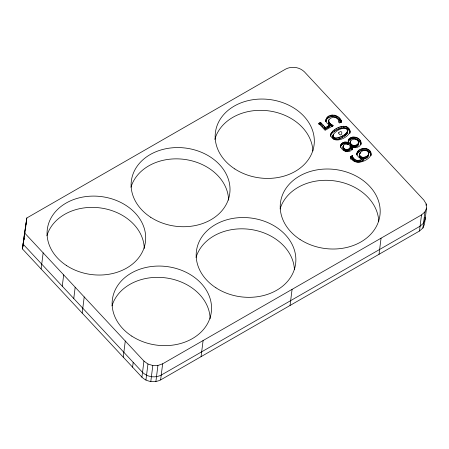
<?xml version="1.0" encoding="UTF-8"?>
<svg xmlns="http://www.w3.org/2000/svg" width="449" height="449" viewBox="0 0 449 449"><rect width="100%" height="100%" fill="white"/><g stroke="black" fill="none" stroke-linecap="round" stroke-linejoin="round"><path stroke-width="0.67" d="M342.957 148.322C341.728 143.225 350.231 142.322 350.366 147.278C351.079 152.093 342.997 152.497 342.963 147.822M325.822 121.769C325.778 112.216 339.82 113.771 341.638 121.73L339.388 123.02C337.687 111.352 321.057 120.287 332.17 126.758M350.063 144C348.806 138.365 358.487 137.31 358.504 142.917C359.065 149.259 347.93 147.951 350.282 141.805M358.302 144.527L358.375 141.738M357.011 153.036C356.523 156.454 360.255 159.227 363.471 158.62L363.269 160.237C359.402 163.919 351.011 161.488 352.342 155.59L350.304 156.763C353.374 165.529 365.581 162.437 370.128 156.454C375.022 146.829 356.203 145.465 356.798 155.073M22.45 248.926L26.828 217.973L285.676 69.079C291.743 65.952 299.483 67.036 304.383 71.806L423.845 200.074L426.202 203.969L426.55 208.061L424.513 224.174L422.924 227.985L419.473 231.027L160.619 379.921C154.551 383.048 146.812 381.964 141.912 377.194L22.45 248.926L23.617 241.506M22.815 246.608L24.852 230.489M23.797 240.125L24.055 238.049M24.482 234.681L24.229 236.668L24.431 235.394M24.65 233.351L24.903 231.364M25.071 230.034L25.655 225.387M25.2 230.242L25.369 228.917M25.537 227.587L26.463 220.291M25.655 227.261L25.818 225.931M25.986 224.607L26.238 222.614M26.407 221.29L26.828 217.973M41.117 268.968L43.155 252.849M62.259 286.176L63.685 274.895M73.759 298.523L75.185 287.242M82.184 313.06L84.216 296.941M123.245 357.151L125.282 341.032M132.578 367.17L133.19 362.337M141.912 377.194L143.949 361.075L24.487 232.807M145.925 380.135L147.962 364.021L143.949 361.075M150.78 381.628L152.817 365.514L147.962 364.021M155.882 381.588L157.913 365.475L162.656 363.808L421.504 214.914L424.962 211.866L426.55 208.061M160.619 379.921L162.656 363.808M201.062 356.658L203.1 340.544M290.043 305.477L292.08 289.364M318.846 124.322L318.981 123.251M319.621 122.88L319.419 124.491L320.35 123.958L320.552 122.347L318.695 123.413L325.127 130.322L333.338 125.602C331.188 124.654 328.679 122.931 328.69 120.338M320.058 124.126L320.26 122.51M321.108 124.771L321.316 123.161M322.786 126.567L322.988 124.957M324.459 128.369L324.661 126.753M325.985 119.636L325.778 121.252L326.294 118.626M325.957 120.691L326.777 122.807L329.437 125.26L329.235 126.871L325.216 129.183L325.424 127.572L320.552 122.347M326.092 120.237L326.681 119.305L326.883 117.689M325.845 128.824L326.047 127.213M326.681 119.305L327.546 118.446L327.748 116.835M327.226 128.027L327.433 126.416M327.546 118.446L328.69 117.672L328.893 116.055M328.494 122.667L328.876 119.659M328.707 123.391L328.909 121.78M328.606 127.235L328.814 125.619M329.117 124.137L329.319 122.526M328.69 117.672L329.987 117.049L330.189 115.438M329.173 125.108L329.235 126.871M329.729 124.895L329.931 123.279M330.082 125.254L330.284 123.643M329.987 117.049L331.3 116.667L331.508 115.056M330.458 125.591L330.66 123.98M330.857 125.916L331.059 124.306M331.272 126.22L331.474 124.609M331.3 116.667L332.63 116.527L332.832 114.916M330.913 133.488L330.357 136.266C330.509 127.668 351.084 120.422 349.889 133.252L350.057 130.496M331.71 126.5L331.918 124.889M332.238 126.225L332.372 125.148M330.711 135.098L331.457 133.92L331.659 132.309M332.709 126.461L332.844 125.383M341.234 120.792L341.032 122.403L337.693 118.317L333.972 116.628L334.179 115.017M331.457 133.92L332.586 132.73L332.793 131.119M332.76 137.259C331.912 131.316 349.126 122.874 347.374 132.994C345.472 137.074 331.362 144.561 333.068 134.908M335.291 116.965L335.493 115.354M332.934 137.961L332.962 135.649M333.259 135.744L333.467 134.128M332.586 132.73L334.101 131.535L334.309 129.924M333.394 138.629L333.601 137.018L333.136 136.35M336.526 117.531L336.733 115.915M334.062 139.173L334.264 137.562L333.601 137.018M334.859 139.516L335.061 137.905L334.264 137.562M334.101 131.535L336.009 130.333L336.211 128.723M337.693 118.317L337.895 116.706M335.79 139.656L335.992 138.045C340.421 137.372 346.067 135.104 347.689 130.642M338.782 119.333L338.984 117.722M338.742 122.448L338.877 121.37M336.009 130.333L338.035 129.273L338.243 127.662M339.264 119.872L339.466 118.261M336.851 139.594L337.053 137.983M339.702 120.399L339.91 118.789M340.101 120.916L340.303 119.305M338.052 139.33L338.254 137.72M340.454 121.426L340.662 119.81M338.035 129.273L339.944 128.498L340.146 126.887M340.769 121.92L340.971 120.31M341.324 122.341L341.459 121.264M339.393 138.864L339.596 137.254M339.944 128.498L341.723 128.01L341.93 126.399M340.881 138.191L341.083 136.58M340.544 146.694C340.258 142.456 345.848 140.745 348.8 143.102L348.598 144.713L348.222 143.938M340.606 147.586L340.853 144.78M340.645 146.391L341.251 144.022M341.723 128.01L343.384 127.813L343.586 126.203M342.508 137.315L342.716 135.705M341.049 145.633L341.678 144.948L341.885 143.338M341.678 144.948L342.542 144.348L342.744 142.737M349.855 132.107C349.227 129.879 347.139 128.285 344.905 127.898L345.107 126.287M344.063 136.361L344.265 134.751M342.542 144.348L343.249 144.006L343.451 142.395M343.103 148.838L343.165 146.211L343.62 145.28L343.485 146.352M343.249 144.006L343.985 143.775L344.187 142.165M343.401 149.377L343.305 147.227M345.326 135.452L345.528 133.841M346.28 128.274L346.482 126.657M343.85 149.927L344.052 148.316L343.603 147.76M343.985 143.775L344.742 143.652L344.95 142.041M346.297 134.588L346.499 132.977M344.377 150.421L344.579 148.81L344.052 148.316M344.742 143.652L345.528 143.646L345.736 142.036M347.515 128.93L347.717 127.32M346.976 133.768L347.184 132.158M347.515 129.941L347.374 132.994M344.933 150.802L345.135 149.191L344.579 148.81M348.059 142.67L347.857 144.281L346.325 143.747L346.527 142.137M345.517 151.066L345.724 149.455L345.135 149.191M348.604 129.884L348.806 128.268M346.128 151.212L346.336 149.601L345.724 149.455M347.099 143.961L347.301 142.35M346.763 151.24L346.965 149.629L349.49 148.625L350.366 147.278M348.301 140.167L348.093 141.777C350.787 136.142 359.643 138.584 360.833 144.168C362.927 135.806 345.607 134.262 348.8 143.102M349.423 130.985L349.631 129.374M348.39 141.121L348.592 139.51M347.397 151.156L347.605 149.545M348.845 140.509L349.047 138.898M348.048 150.948L348.25 149.337M349.468 139.942L349.67 138.331M348.705 150.628L348.907 149.017M350.254 139.42L350.456 137.809M349.288 150.235L349.49 148.625M350.08 143.416L350.461 141.244M350.214 144.595L350.265 142.389M350.669 141.794L350.804 140.722M349.726 149.814L349.928 148.204M350.22 146.267L350.164 148.894M350.018 149.365L350.366 146.784M350.534 145.195L350.736 143.579L350.416 142.978M351.371 138.893L351.573 137.276M351.023 145.802L351.225 144.191L350.736 143.579M352.499 138.578L352.706 136.967M351.618 146.352L351.82 144.741L351.225 144.191M351.803 146.323L352.263 147.676L352.083 149.932L351.601 147.94L351.803 146.323C354.895 149.034 361.484 147.104 361.041 142.558M350.624 156.578L350.422 158.188L352.139 157.201M351.898 148.619L352.1 147.008M352.246 146.778L352.448 145.162L351.82 144.741M352.061 149.287L352.263 147.676M350.899 159.423L351.034 158.351M351.118 157.784L351.326 156.173M353.649 138.483L353.851 136.872M352.914 147.07L353.122 145.459L352.448 145.162M351.82 157.386L352.027 155.775M352.224 157.605L352.342 155.59M353.621 147.233L353.829 145.622L353.122 145.459M352.336 158.003L352.426 155.994M354.811 138.606L355.019 136.996M352.482 158.396L352.538 156.387M352.661 158.783L352.684 156.785M352.875 159.165L352.863 157.172M354.351 147.261L354.558 145.65L357.466 144.494L358.504 142.917M353.116 159.535L353.077 157.554M355.962 138.937L356.164 137.327M353.397 159.9L353.318 157.925M355.092 147.16L355.294 145.549M353.705 160.259L353.907 158.649L353.599 158.289M355.833 146.924L356.04 145.313M357.062 139.476L357.264 137.865M354.575 161.028L354.777 159.412L353.907 158.649M356.585 146.559L356.792 144.948M357.258 146.105L357.466 144.494M358.106 140.211L358.308 138.601M355.541 161.573L355.743 159.962L354.777 159.412M357.769 145.616L357.976 144.006M358.117 145.089L358.521 142.333M356.809 154.647L357.376 152.104M359.099 141.154L359.307 139.544M356.601 161.904L356.809 160.293L355.743 159.962M357.168 153.715L357.808 152.828L358.01 151.218M359.941 142.181L360.143 140.571M357.808 152.828L358.723 151.987L358.925 150.376M357.769 162.01L357.971 160.4L360.558 159.951L363.471 158.62M360.519 143.186L360.721 141.575M360.154 153.597L360.289 152.52C358.566 153.945 359.817 156.286 361.518 156.987L361.31 158.598C356.237 155.943 361.529 149.163 366.002 150.488C371.508 152.11 367.641 159.883 362.82 158.963L363.022 157.352C365.357 157.324 368.36 156.033 368.758 153.485M358.723 151.987L359.918 151.201L360.12 149.584M359.318 156.477L359.52 154.866M360.957 144.589L361.097 143.517M359.02 161.898L359.222 160.287M359.598 157.083L359.801 155.472M360.076 157.689L360.278 156.078M359.918 151.201L361.232 150.55L361.434 148.939M360.659 158.216L360.861 156.6M360.356 161.561L360.558 159.951M361.232 150.55L362.523 150.123L362.73 148.512M361.771 161.011L361.973 159.395M362.034 158.851L362.236 157.24L361.518 156.987M362.523 150.123L363.802 149.927L364.004 148.316M363.656 158.94L363.858 157.33M363.802 149.927L365.059 149.955L365.262 148.338M364.509 158.772L364.711 157.161M371.149 154.153L370.947 155.764C370.941 153.115 368.623 151.021 366.266 150.202L366.474 148.591M365.379 158.469L365.581 156.858M366.272 158.02L366.474 156.409M367.4 150.668L367.608 149.057M367.08 157.487L367.282 155.876M367.714 156.931L367.916 155.32M368.461 151.347L368.663 149.736M368.169 156.342L368.376 154.731M368.674 152.873L368.455 155.724M369.437 152.25L369.639 150.639M370.341 153.435L370.543 151.818M370.846 154.602L371.048 152.991M379.023 254.297L381.061 238.178M419.473 231.027L421.504 214.914M422.924 227.985L424.962 211.866M426.039 205.3L426.202 203.969M24.027 237.948L23.062 244.088L142.524 372.356C147.424 377.132 155.163 378.21 161.23 375.089L420.084 226.195L423.536 223.147L425.124 219.342L424.95 217.299M24.734 233.48L24.936 232.206M23.819 240.232L24.021 238.952M359.222 155.882L359.318 155.292M352.285 148.322C350.736 154.153 341.644 151.695 340.74 146.514M328.488 121.948L328.674 121.269M350.097 131.641C347.751 138.696 332.513 144.735 330.559 134.655M350.259 142.855L350.602 142.333M325.424 127.572L329.437 125.26M362.528 160.293L363.269 160.237M152.817 365.514L157.913 365.475M353.829 145.622L354.558 145.65M346.336 149.601L346.965 149.629M343.384 127.813L344.905 127.898M332.63 116.527L333.972 116.628M356.809 160.293L357.971 160.4M345.528 143.646L346.325 143.747M362.236 157.24L363.022 157.352M335.061 137.905L335.992 138.045M365.059 149.955L366.266 150.202M351.601 147.94L352.426 148.451M320.35 123.958L325.216 129.183M46.926 235.691A49.463 39.293 7.2 0 1 100.222 207.909A49.463 39.293 7.2 0 1 144.269 248.527M130.979 187.239A49.598 39.4 7.2 0 1 184.416 159.384A49.598 39.4 7.2 0 1 228.586 200.108M111.997 305.881A49.861 39.613 7.2 0 1 165.726 277.88A49.861 39.613 7.2 0 1 210.132 318.824M280.097 208.981A50.131 39.826 7.2 0 1 333.674 180.773A50.131 39.826 7.2 0 1 378.737 221.29M196.045 257.429A49.996 39.72 7.2 0 1 249.481 229.299A49.996 39.72 7.2 0 1 294.421 269.709M214.835 139.454A49.732 39.506 7.2 0 1 267.744 110.751A49.732 39.506 7.2 0 1 312.874 150.999M338.439 132.921C342.02 139.302 343.839 127.813 338.439 132.921M66.615 265.617A49.463 39.293 7.2 0 0 145.319 242.724A49.463 39.293 7.2 0 0 77.217 198.374A49.463 39.293 7.2 0 0 66.615 265.617M234.81 168.936A49.732 39.506 7.2 0 0 313.946 145.919A49.732 39.506 7.2 0 0 245.474 101.334A49.732 39.506 7.2 0 0 234.81 168.936M150.712 217.277A49.598 39.4 7.2 0 0 229.635 194.322A49.598 39.4 7.2 0 0 161.343 149.854A49.598 39.4 7.2 0 0 150.712 217.277M131.832 336.144A49.861 39.613 7.2 0 0 211.176 313.065A49.861 39.613 7.2 0 0 142.518 268.356A49.861 39.613 7.2 0 0 131.832 336.144M300.027 239.463A50.131 39.826 7.2 0 0 379.803 216.261A50.131 39.826 7.2 0 0 310.775 171.316A50.131 39.826 7.2 0 0 300.027 239.463M215.93 287.803A49.996 39.72 7.2 0 0 295.487 264.663A49.996 39.72 7.2 0 0 226.65 219.836A49.996 39.72 7.2 0 0 215.93 287.803"/></g></svg>
